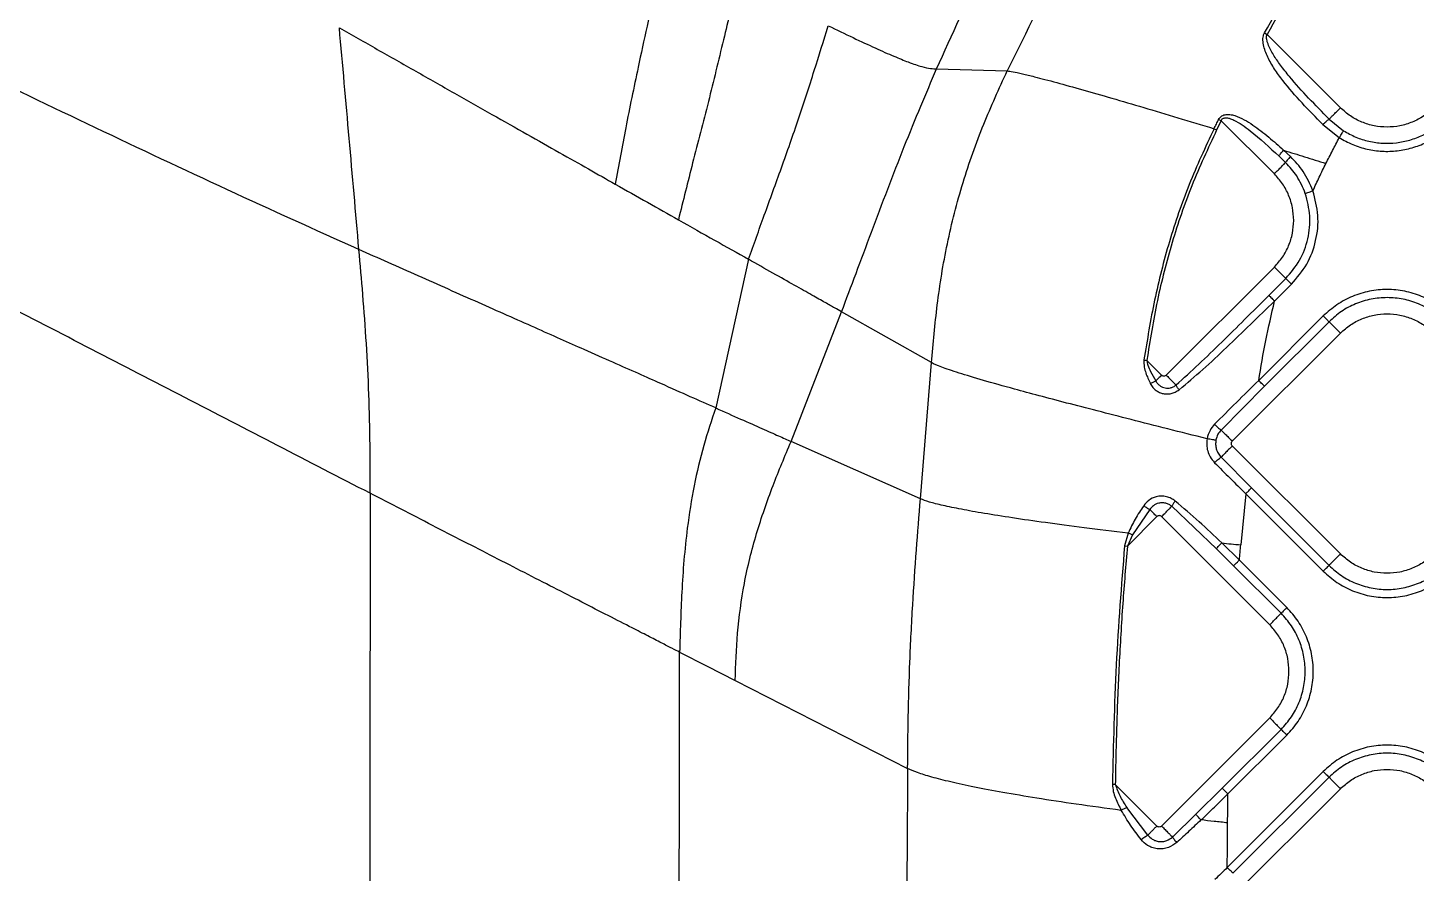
# Model space of a CAD drawing. Extents: x 400 to 501, y 484 to 634.
# Drawn here: x 425.68 to 434.14, y 552.99 to 558.14 of the extents above; entities that cross this region are included whole.
import ezdxf

# ---------------------------------------------------------------- set-up
doc = ezdxf.new("R2010")
doc.units = 0
doc.header["$MEASUREMENT"] = 0
doc.layers.add('DIM', color=3, linetype='Continuous')
doc.layers.add('GEOMETRY', color=3, linetype='Continuous', lineweight=25)

# ---------------------------------------------------------------- blocks, each defined once
blk = doc.blocks.new('2026 GRANDEE')
at = {"layer": 'GEOMETRY', "ltscale": 16}
for p, q in [((-17.2097, -38.7305), (-17.1944, -38.7391)), ((-17.1944, -38.7391), (-16.747, -39.1865)), ((-19.2072, -38.9492), (-18.7774, -38.9619)), ((-17.5171, -39.3142), (-17.5012, -39.3219)), ((-17.4733, -39.2656), (-17.5012, -39.3219)), ((-17.4733, -39.2656), (-17.4891, -39.2577)), ((-17.1497, -39.5892), (-17.4733, -39.2656)), ((-16.8538, -39.2891), (-16.7541, -39.3686)), ((-16.8164, -39.2559), (-16.728, -39.3268)), ((-17.081, -39.5205), (-17.1211, -39.4821)), ((-17.0515, -39.4839), (-17.0932, -39.4452)), ((-20.3535, -40.1101), (-20.5531, -41.0162)), ((-17.1497, -40.1573), (-17.8085, -40.8161)), ((-17.1828, -40.3298), (-17.08, -40.227)), ((-17.1479, -40.3647), (-17.0451, -40.2619)), ((-20.0942, -41.22), (-19.7866, -40.4302)), ((-19.2386, -40.7399), (-19.7866, -40.4302)), ((-16.8515, -40.4554), (-17.2449, -40.8488)), ((-16.8167, -40.4903), (-17.2101, -40.8837)), ((-17.4058, -41.2189), (-16.747, -40.56)), ((-19.306, -41.5701), (-19.2386, -40.7399)), ((-17.8368, -40.8161), (-17.9267, -40.7262)), ((-17.2101, -40.8837), (-17.4742, -41.1505)), ((-19.306, -41.5701), (-20.0942, -41.22)), ((-16.747, -41.906), (-17.4058, -41.2471)), ((-17.4745, -41.3158), (-17.2888, -41.5036)), ((-17.2888, -41.5036), (-16.8167, -41.9757)), ((-17.5025, -41.874), (-17.7743, -41.6156)), ((-17.3236, -41.5385), (-17.3543, -41.8502)), ((-17.3236, -41.5385), (-16.8515, -42.0106)), ((-17.8653, -41.6784), (-18.0451, -41.8582)), ((-17.9087, -41.635), (-18.0138, -41.7894)), ((-17.1782, -42.3372), (-17.837, -41.6784)), ((-18.0404, -41.7783), (-18.0627, -41.8566)), ((-18.0627, -41.8566), (-18.0451, -41.8582)), ((-18.0138, -41.7894), (-18.0451, -41.8582)), ((-17.363, -41.9432), (-17.4707, -41.839)), ((-17.3979, -41.9781), (-17.5025, -41.874)), ((-17.0736, -42.2326), (-17.363, -41.9432)), ((-17.1085, -42.2675), (-17.3979, -41.9781)), ((-20.4351, -42.6775), (-19.3841, -43.2133)), ((-17.1782, -42.9053), (-17.837, -43.5642)), ((-17.467, -43.3336), (-17.1085, -42.9751)), ((-17.4322, -43.3685), (-17.0736, -43.0099)), ((-18.119, -43.3105), (-18.1366, -43.3102)), ((-18.119, -43.3105), (-17.8653, -43.5642)), ((-16.8516, -43.2319), (-17.4366, -43.817)), ((-16.8167, -43.2668), (-17.4017, -43.8518)), ((-17.6272, -43.4926), (-17.467, -43.3336)), ((-17.4058, -43.9954), (-16.747, -43.3365)), ((-17.9205, -43.6194), (-18.0485, -43.4511)), ((-17.7701, -43.6311), (-17.6272, -43.4926))]:
    blk.add_line(p, q, dxfattribs=at)
at = {"layer": 'GEOMETRY', "ltscale": 16, "flags": 128}
blk.add_lwpolyline([(-20.773, -42.5047), (-20.6048, -42.5907), (-20.4351, -42.6775)], dxfattribs=at)
at = {"layer": 'GEOMETRY', "ltscale": 16}
for points, knots in [([(-19.2072, -38.9492), (-19.1133, -38.7417), (-18.922, -38.319), (-18.589, -37.6953), (-18.2193, -37.0742), (-17.814, -36.4642), (-17.3966, -35.8951), (-17.1077, -35.5342), (-16.9697, -35.3685)], [0, 0, 0, 0, 0.059275, 0.1207752, 0.1834205, 0.2462733, 0.3095856, 0.3648796, 0.3648796, 0.3648796, 0.3648796]), ([(-17.2097, -38.7305), (-17.1117, -38.5603), (-16.9154, -38.2196), (-16.6974, -37.8923), (-16.5882, -37.7285)], [0, 0, 0, 0, 0.499434, 1, 1, 1, 1]), ([(-16.5737, -37.7384), (-16.6836, -37.9035), (-16.9014, -38.2304), (-17.0974, -38.5707), (-17.1944, -38.7391)], [0, 0, 0, 0, 0.505164, 1, 1, 1, 1]), ([(-22.7271, -40.0506), (-22.994, -39.9302), (-23.5277, -39.6894), (-24.3315, -39.3094), (-25.1385, -38.9233), (-25.9491, -38.5337), (-26.4944, -38.2764), (-26.767, -38.1478)], [0, 0, 0, 0, 0.1999229, 0.3998754, 0.5998694, 0.7999137, 1, 1, 1, 1]), ([(-20.8563, -38.2109), (-20.8768, -38.2888), (-20.9188, -38.4488), (-20.973, -38.694), (-21.0354, -38.983), (-21.1017, -39.2994), (-21.1445, -39.537), (-21.1652, -39.6518)], [0, 0, 0, 0, 0.158157, 0.324327, 0.496754, 0.756821, 1, 1, 1, 1]), ([(-20.4201, -38.4202), (-20.4489, -38.5378), (-20.5088, -38.7822), (-20.5969, -39.1513), (-20.6922, -39.5134), (-20.7519, -39.7535), (-20.7806, -39.869)], [0, 0, 0, 0, 0.239634, 0.498321, 0.758628, 1, 1, 1, 1]), ([(-20.3535, -40.1101), (-20.3216, -40.0206), (-20.2552, -39.8344), (-20.1514, -39.5499), (-20.0485, -39.2565), (-19.9542, -38.9676), (-19.8961, -38.7777), (-19.8681, -38.6865)], [0, 0, 0, 0, 0.189763, 0.394829, 0.605478, 0.810342, 1, 1, 1, 1]), ([(-19.8681, -38.6865), (-19.8167, -38.7112), (-19.7139, -38.7607), (-19.5773, -38.8244), (-19.4645, -38.8742), (-19.3676, -38.9133), (-19.2934, -38.9379), (-19.242, -38.9481), (-19.2188, -38.9488), (-19.2072, -38.9492)], [0, 0, 0, 0, 0.1248323, 0.2495066, 0.3743383, 0.4995821, 0.6663473, 0.8333549, 1, 1, 1, 1]), ([(-16.8538, -39.2891), (-16.8967, -39.2454), (-16.982, -39.1584), (-17.0808, -39.0458), (-17.1492, -38.9517), (-17.1911, -38.8798), (-17.2155, -38.817), (-17.2202, -38.7717), (-17.2172, -38.747), (-17.2122, -38.736), (-17.2097, -38.7305)], [0, 0, 0, 0, 0.263658, 0.524602, 0.652401, 0.77641, 0.893525, 0.948151, 0.974343, 1, 1, 1, 1]), ([(-16.8164, -39.2559), (-16.8582, -39.2131), (-16.941, -39.1284), (-17.0403, -39.0189), (-17.1109, -38.9304), (-17.1559, -38.8648), (-17.1827, -38.815), (-17.194, -38.7803), (-17.197, -38.7644), (-17.1977, -38.7506), (-17.1954, -38.7427), (-17.1944, -38.7391)], [0, 0, 0, 0, 0.272638, 0.540544, 0.677839, 0.794649, 0.908368, 0.937852, 0.962593, 0.983042, 1, 1, 1, 1]), ([(-19.7866, -40.4302), (-19.7572, -40.3523), (-19.6961, -40.1905), (-19.6029, -39.9411), (-19.5058, -39.6831), (-19.4065, -39.4265), (-19.307, -39.1808), (-19.2397, -39.0245), (-19.2072, -38.9492)], [0, 0, 0, 0, 0.156922, 0.325756, 0.501107, 0.67599, 0.843762, 1, 1, 1, 1]), ([(-19.2386, -40.7399), (-19.2282, -40.6226), (-19.2069, -40.3803), (-19.147, -40.0121), (-19.0528, -39.6434), (-18.9282, -39.2915), (-18.8266, -39.0695), (-18.7774, -38.9619)], [0, 0, 0, 0, 0.191775, 0.395877, 0.604447, 0.808351, 1, 1, 1, 1]), ([(-18.7774, -38.9619), (-18.7673, -38.963), (-18.7477, -38.965), (-18.6887, -38.9779), (-18.6035, -38.9987), (-18.4834, -39.0305), (-18.3235, -39.075), (-18.1448, -39.1263), (-17.9496, -39.1837), (-17.7409, -39.246), (-17.5916, -39.2915), (-17.5171, -39.3142)], [0, 0, 0, 0, 0.105371, 0.203106, 0.29487, 0.423994, 0.545598, 0.66228, 0.776073, 0.888231, 1, 1, 1, 1]), ([(-22.6588, -41.5362), (-23.0345, -41.3424), (-23.786, -40.9546), (-24.9239, -40.3643), (-26.0672, -39.7692), (-26.8326, -39.3689), (-27.2153, -39.1687)], [0, 0, 0, 0, 0.24991, 0.499865, 0.749898, 1, 1, 1, 1]), ([(-17.4891, -39.2577), (-17.4871, -39.2543), (-17.4832, -39.2474), (-17.4743, -39.2387), (-17.4632, -39.2321), (-17.4452, -39.2266), (-17.4201, -39.2267), (-17.3803, -39.2361), (-17.3331, -39.258), (-17.2636, -39.3014), (-17.1837, -39.3639), (-17.1231, -39.4183), (-17.0932, -39.4452)], [0, 0, 0, 0, 0.0237686, 0.0485008, 0.0749925, 0.1037332, 0.1666201, 0.2330645, 0.3663766, 0.497306, 0.7518036, 1, 1, 1, 1]), ([(-17.4733, -39.2656), (-17.4722, -39.2629), (-17.47, -39.2577), (-17.4637, -39.2518), (-17.4556, -39.2483), (-17.4421, -39.2468), (-17.4217, -39.2507), (-17.3696, -39.2724), (-17.2655, -39.3475), (-17.1787, -39.4284), (-17.1211, -39.4821)], [0, 0, 0, 0, 0.019259, 0.037434, 0.056698, 0.078908, 0.130184, 0.198364, 0.467812, 1, 1, 1, 1]), ([(-17.5171, -39.3142), (-17.5698, -39.4268), (-17.6745, -39.6507), (-17.7933, -40.0011), (-17.885, -40.3586), (-17.9243, -40.6016), (-17.944, -40.7237)], [0, 0, 0, 0, 0.252187, 0.500985, 0.74911, 1, 1, 1, 1]), ([(-17.5012, -39.3219), (-17.5538, -39.4342), (-17.6582, -39.6571), (-17.7767, -40.0061), (-17.8679, -40.3623), (-17.907, -40.6044), (-17.9267, -40.7262)], [0, 0, 0, 0, 0.252169, 0.50085, 0.74896, 1, 1, 1, 1]), ([(-17.5171, -39.3142), (-17.5124, -39.3047), (-17.5031, -39.2859), (-17.4937, -39.2671), (-17.4891, -39.2577)], [0, 0, 0, 0, 0.49998, 1, 1, 1, 1]), ([(-16.8538, -39.2891), (-16.8497, -39.2851), (-16.8413, -39.2769), (-16.8299, -39.2665), (-16.8207, -39.2587), (-16.8178, -39.2568), (-16.8164, -39.2559)], [0, 0, 0, 0, 0.2499959, 0.4999999, 0.750004, 1, 1, 1, 1]), ([(-16.8352, -39.5262), (-16.8218, -39.4999), (-16.7951, -39.4472), (-16.7678, -39.3948), (-16.7541, -39.3686)], [0, 0, 0, 0, 0.499783, 1, 1, 1, 1]), ([(-17.1211, -39.4821), (-17.1203, -39.4802), (-17.1186, -39.4766), (-17.1121, -39.4675), (-17.1035, -39.4567), (-17.0966, -39.449), (-17.0932, -39.4452)], [0, 0, 0, 0, 0.249998, 0.500001, 0.750003, 1, 1, 1, 1]), ([(-17.0932, -39.4452), (-17.0507, -39.4585), (-16.965, -39.4853), (-16.8787, -39.5125), (-16.8352, -39.5262)], [0, 0, 0, 0, 0.495508, 1, 1, 1, 1]), ([(-17.0515, -39.4839), (-17.0551, -39.4878), (-17.0624, -39.4957), (-17.0716, -39.5066), (-17.0784, -39.5155), (-17.0802, -39.5189), (-17.081, -39.5205)], [0, 0, 0, 0, 0.2499973, 0.5, 0.7500027, 1, 1, 1, 1]), ([(-16.9146, -39.6926), (-16.9324, -39.6516), (-16.9661, -39.574), (-17.0241, -39.5128), (-17.0515, -39.4839)], [0, 0, 0, 0, 0.52742, 1, 1, 1, 1]), ([(-16.9612, -39.7088), (-16.9766, -39.6719), (-17.0058, -39.6021), (-17.0569, -39.5466), (-17.081, -39.5205)], [0, 0, 0, 0, 0.528968, 1, 1, 1, 1]), ([(-16.9146, -39.6926), (-16.9019, -39.6646), (-16.8763, -39.6087), (-16.8489, -39.5537), (-16.8352, -39.5262)], [0, 0, 0, 0, 0.500466, 1, 1, 1, 1]), ([(-21.1652, -39.6518), (-21.0989, -39.6893), (-20.9644, -39.7652), (-20.8424, -39.8341), (-20.7806, -39.869)], [0, 0, 0, 0, 0.493006, 1, 1, 1, 1]), ([(-20.7806, -39.869), (-20.7057, -39.9113), (-20.5553, -39.9961), (-20.4209, -40.072), (-20.3535, -40.1101)], [0, 0, 0, 0, 0.498314, 1, 1, 1, 1]), ([(-19.7866, -40.4302), (-19.7998, -40.4228), (-19.8261, -40.4079), (-19.883, -40.3758), (-19.9635, -40.3303), (-20.0702, -40.2701), (-20.2017, -40.1958), (-20.3029, -40.1387), (-20.3535, -40.1101)], [0, 0, 0, 0, 0.166627, 0.333617, 0.500397, 0.667293, 0.833617, 1, 1, 1, 1]), ([(-17.7486, -40.8761), (-17.7023, -40.8344), (-17.6078, -40.7492), (-17.47, -40.6148), (-17.3276, -40.4745), (-17.2322, -40.3793), (-17.1828, -40.3298)], [0, 0, 0, 0, 0.23809, 0.486886, 0.733762, 1, 1, 1, 1]), ([(-17.7302, -40.9046), (-17.6818, -40.8642), (-17.5832, -40.7818), (-17.3901, -40.6003), (-17.2453, -40.4595), (-17.1479, -40.3647)], [0, 0, 0, 0, 0.239757, 0.488704, 1, 1, 1, 1]), ([(-17.2449, -40.8488), (-17.2316, -40.7675), (-17.205, -40.605), (-17.1669, -40.4448), (-17.1479, -40.3647)], [0, 0, 0, 0, 0.500292, 1, 1, 1, 1]), ([(-17.5597, -41.2041), (-17.6401, -41.1838), (-17.7979, -41.1439), (-18.0219, -41.0871), (-18.2281, -41.0344), (-18.4156, -40.9859), (-18.5843, -40.9414), (-18.7585, -40.8945), (-18.9281, -40.8469), (-19.077, -40.8018), (-19.1868, -40.7646), (-19.2212, -40.7482), (-19.2386, -40.7399)], [0, 0, 0, 0, 0.095716, 0.187808, 0.276454, 0.362105, 0.445267, 0.526465, 0.645593, 0.763031, 0.88045, 1, 1, 1, 1]), ([(-17.944, -40.7237), (-17.9441, -40.7381), (-17.9444, -40.7652), (-17.9302, -40.8136), (-17.9153, -40.8459), (-17.9056, -40.867)], [0, 0, 0, 0, 0.282788, 0.534084, 1, 1, 1, 1]), ([(-17.9267, -40.7262), (-17.925, -40.7361), (-17.9208, -40.7597), (-17.9015, -40.8017), (-17.8832, -40.8324), (-17.872, -40.8514)], [0, 0, 0, 0, 0.2162065, 0.5184789, 1, 1, 1, 1]), ([(-17.9056, -40.867), (-17.9029, -40.8655), (-17.8974, -40.8625), (-17.8887, -40.8583), (-17.8801, -40.8545), (-17.8747, -40.8524), (-17.872, -40.8514)], [0, 0, 0, 0, 0.2499985, 0.4999981, 0.7499987, 1, 1, 1, 1]), ([(-17.872, -40.8514), (-17.8684, -40.8573), (-17.8614, -40.8686), (-17.847, -40.8811), (-17.8318, -40.8898), (-17.8157, -40.8947), (-17.799, -40.8959), (-17.7819, -40.8935), (-17.7644, -40.8874), (-17.754, -40.88), (-17.7486, -40.8761)], [0, 0, 0, 0, 0.141968, 0.271392, 0.391714, 0.506611, 0.621291, 0.739446, 0.864054, 1, 1, 1, 1]), ([(-17.8085, -40.8161), (-17.8106, -40.8178), (-17.8147, -40.821), (-17.8227, -40.8225), (-17.8306, -40.821), (-17.8347, -40.8178), (-17.8368, -40.8161)], [0, 0, 0, 0, 0.2502271, 0.500001, 0.7497726, 1, 1, 1, 1]), ([(-17.2449, -40.8488), (-17.2904, -40.8933), (-17.3808, -40.9817), (-17.4698, -41.0712), (-17.5141, -41.1156)], [0, 0, 0, 0, 0.502828, 1, 1, 1, 1]), ([(-17.9056, -40.867), (-17.9007, -40.8753), (-17.8912, -40.8913), (-17.8713, -40.9093), (-17.8498, -40.9219), (-17.8268, -40.9293), (-17.8029, -40.9315), (-17.7783, -40.9285), (-17.7531, -40.9204), (-17.7381, -40.91), (-17.7302, -40.9046)], [0, 0, 0, 0, 0.139266, 0.26704, 0.387388, 0.504002, 0.619905, 0.738424, 0.863362, 1, 1, 1, 1]), ([(-17.7302, -40.9046), (-17.7322, -40.9019), (-17.7363, -40.8965), (-17.7415, -40.8888), (-17.7458, -40.8817), (-17.7476, -40.878), (-17.7486, -40.8761)], [0, 0, 0, 0, 0.249999, 0.499999, 0.75, 1, 1, 1, 1]), ([(-20.5531, -41.0162), (-20.5783, -41.0918), (-20.6302, -41.2474), (-20.6883, -41.4922), (-20.736, -41.7909), (-20.7626, -42.1302), (-20.7696, -42.3826), (-20.773, -42.5047)], [0, 0, 0, 0, 0.1581, 0.325183, 0.498129, 0.757405, 1, 1, 1, 1]), ([(-20.5531, -41.0162), (-20.5011, -41.0393), (-20.3971, -41.0855), (-20.2676, -41.143), (-20.1667, -41.1878), (-20.1183, -41.2093), (-20.0942, -41.22)], [0, 0, 0, 0, 0.248368, 0.497693, 0.75016, 1, 1, 1, 1]), ([(-17.5141, -41.1156), (-17.5242, -41.1275), (-17.5463, -41.1533), (-17.555, -41.1863), (-17.5597, -41.2041)], [0, 0, 0, 0, 0.4596848, 1, 1, 1, 1]), ([(-17.5141, -41.1156), (-17.5099, -41.1197), (-17.5014, -41.1279), (-17.4894, -41.1387), (-17.4795, -41.147), (-17.4759, -41.1493), (-17.4742, -41.1505)], [0, 0, 0, 0, 0.2499959, 0.5000002, 0.7500044, 1, 1, 1, 1]), ([(-17.4742, -41.1505), (-17.4812, -41.1589), (-17.4965, -41.1772), (-17.5026, -41.2005), (-17.5058, -41.2131)], [0, 0, 0, 0, 0.456702, 1, 1, 1, 1]), ([(-20.4351, -42.6775), (-20.4315, -42.5814), (-20.4241, -42.3836), (-20.3836, -42.0829), (-20.3095, -41.7817), (-20.2088, -41.4939), (-20.1316, -41.3095), (-20.0942, -41.22)], [0, 0, 0, 0, 0.191746, 0.394917, 0.603003, 0.807471, 1, 1, 1, 1]), ([(-17.5597, -41.2041), (-17.561, -41.2164), (-17.5638, -41.2411), (-17.5569, -41.2789), (-17.5417, -41.317), (-17.5235, -41.3384), (-17.514, -41.3497)], [0, 0, 0, 0, 0.232075, 0.469511, 0.721209, 1, 1, 1, 1]), ([(-17.5058, -41.2131), (-17.5081, -41.2128), (-17.5125, -41.2121), (-17.5258, -41.21), (-17.5421, -41.2072), (-17.5538, -41.2052), (-17.5597, -41.2041)], [0, 0, 0, 0, 0.249996, 0.5, 0.750004, 1, 1, 1, 1]), ([(-17.5058, -41.2131), (-17.5068, -41.2217), (-17.5087, -41.2392), (-17.504, -41.2659), (-17.4936, -41.2927), (-17.481, -41.3079), (-17.4745, -41.3158)], [0, 0, 0, 0, 0.23227, 0.47053, 0.72347, 1, 1, 1, 1]), ([(-17.4058, -41.2471), (-17.4074, -41.2451), (-17.4107, -41.2409), (-17.4121, -41.233), (-17.4107, -41.2251), (-17.4074, -41.2209), (-17.4058, -41.2189)], [0, 0, 0, 0, 0.250227, 0.500001, 0.749773, 1, 1, 1, 1]), ([(-17.514, -41.3497), (-17.5098, -41.3456), (-17.5013, -41.3375), (-17.4894, -41.327), (-17.4796, -41.319), (-17.4762, -41.3169), (-17.4745, -41.3158)], [0, 0, 0, 0, 0.249996, 0.5, 0.750004, 1, 1, 1, 1]), ([(-17.514, -41.3497), (-17.4826, -41.3813), (-17.4196, -41.4446), (-17.3556, -41.5072), (-17.3236, -41.5385)], [0, 0, 0, 0, 0.4996141, 1, 1, 1, 1]), ([(-20.773, -42.5047), (-20.7874, -42.4973), (-20.8162, -42.4826), (-20.8828, -42.4485), (-20.9644, -42.4067), (-21.071, -42.3521), (-21.2046, -42.2837), (-21.366, -42.2009), (-21.5382, -42.1126), (-21.7176, -42.0205), (-21.9017, -41.9259), (-22.0898, -41.8292), (-22.2797, -41.7315), (-22.4709, -41.633), (-22.5961, -41.5686), (-22.6588, -41.5362)], [0, 0, 0, 0, 0.065814, 0.131607, 0.197891, 0.263476, 0.349305, 0.434305, 0.517595, 0.598677, 0.679397, 0.75901, 0.839053, 0.919292, 1, 1, 1, 1]), ([(-19.3841, -43.2133), (-19.3831, -43.109), (-19.381, -42.8921), (-19.3714, -42.5598), (-19.3542, -42.2197), (-19.3312, -41.8886), (-19.3142, -41.6735), (-19.306, -41.5701)], [0, 0, 0, 0, 0.189776, 0.394679, 0.605253, 0.810205, 1, 1, 1, 1]), ([(-18.0404, -41.7783), (-18.1314, -41.7676), (-18.3085, -41.7466), (-18.544, -41.7155), (-18.7473, -41.6863), (-18.9188, -41.659), (-19.0602, -41.6336), (-19.1719, -41.6102), (-19.2571, -41.5888), (-19.2897, -41.5763), (-19.306, -41.5701)], [0, 0, 0, 0, 0.142337, 0.276974, 0.405437, 0.529154, 0.649394, 0.76725, 0.883754, 1, 1, 1, 1]), ([(-17.9456, -41.6118), (-17.9635, -41.6386), (-17.999, -41.6917), (-18.0267, -41.7496), (-18.0404, -41.7783)], [0, 0, 0, 0, 0.5044473, 1, 1, 1, 1]), ([(-17.7534, -41.5832), (-17.7613, -41.5776), (-17.7779, -41.5659), (-17.8073, -41.5556), (-17.8386, -41.5521), (-17.8763, -41.5572), (-17.9155, -41.5756), (-17.9362, -41.6004), (-17.9456, -41.6118)], [0, 0, 0, 0, 0.131793, 0.275481, 0.423235, 0.563266, 0.800719, 1, 1, 1, 1]), ([(-17.9456, -41.6118), (-17.9425, -41.614), (-17.9364, -41.6183), (-17.9267, -41.6246), (-17.9172, -41.6304), (-17.9115, -41.6335), (-17.9087, -41.635)], [0, 0, 0, 0, 0.25, 0.5, 0.75, 1, 1, 1, 1]), ([(-17.7743, -41.6156), (-17.7797, -41.6116), (-17.791, -41.6033), (-17.8114, -41.5959), (-17.8331, -41.5931), (-17.8595, -41.5965), (-17.8872, -41.6094), (-17.9019, -41.6269), (-17.9087, -41.635)], [0, 0, 0, 0, 0.130479, 0.273339, 0.420358, 0.558506, 0.797021, 1, 1, 1, 1]), ([(-17.7534, -41.5832), (-17.7559, -41.5863), (-17.7607, -41.5926), (-17.7668, -41.6015), (-17.7716, -41.6095), (-17.7734, -41.6136), (-17.7743, -41.6156)], [0, 0, 0, 0, 0.250001, 0.500001, 0.750002, 1, 1, 1, 1]), ([(-17.4707, -41.839), (-17.5164, -41.7952), (-17.6087, -41.7068), (-17.7049, -41.6247), (-17.7534, -41.5832)], [0, 0, 0, 0, 0.494993, 1, 1, 1, 1]), ([(-17.837, -41.6784), (-17.8391, -41.6767), (-17.8432, -41.6734), (-17.8512, -41.672), (-17.8591, -41.6734), (-17.8632, -41.6767), (-17.8653, -41.6784)], [0, 0, 0, 0, 0.249938, 0.499864, 0.749789, 1, 1, 1, 1]), ([(-18.0627, -41.8566), (-18.0817, -42.0981), (-18.1198, -42.582), (-18.1309, -43.0672), (-18.1366, -43.3102)], [0, 0, 0, 0, 0.499203, 1, 1, 1, 1]), ([(-18.0451, -41.8582), (-18.055, -41.9745), (-18.0755, -42.2157), (-18.0961, -42.5781), (-18.1117, -42.9459), (-18.1165, -43.1887), (-18.119, -43.3105)], [0, 0, 0, 0, 0.240766, 0.499158, 0.748618, 1, 1, 1, 1]), ([(-17.5025, -41.874), (-17.5016, -41.8727), (-17.4997, -41.87), (-17.4923, -41.8616), (-17.4824, -41.851), (-17.4746, -41.843), (-17.4707, -41.839)], [0, 0, 0, 0, 0.249997, 0.5, 0.750003, 1, 1, 1, 1]), ([(-17.4707, -41.839), (-17.4514, -41.8409), (-17.4126, -41.8446), (-17.3738, -41.8483), (-17.3543, -41.8502)], [0, 0, 0, 0, 0.498108, 1, 1, 1, 1]), ([(-17.363, -41.9432), (-17.3616, -41.9277), (-17.3588, -41.8967), (-17.3558, -41.8657), (-17.3543, -41.8502)], [0, 0, 0, 0, 0.500131, 1, 1, 1, 1]), ([(-20.7733, -48.5138), (-20.7741, -48.0134), (-20.7757, -47.0123), (-20.7764, -45.5094), (-20.7756, -44.0064), (-20.7739, -43.0052), (-20.773, -42.5047)], [0, 0, 0, 0, 0.249916, 0.499941, 0.749998, 1, 1, 1, 1]), ([(-19.3841, -43.2133), (-19.3897, -44.0184), (-19.4008, -45.6285), (-19.3867, -48.0432), (-19.3522, -50.4572), (-19.3128, -52.0659), (-19.2931, -52.8702)], [0, 0, 0, 0, 0.25009, 0.500135, 0.750085, 1, 1, 1, 1]), ([(-18.0822, -43.4685), (-18.1751, -43.456), (-18.3556, -43.4317), (-18.5964, -43.395), (-18.8043, -43.36), (-18.9795, -43.3268), (-19.1242, -43.2955), (-19.2391, -43.2661), (-19.328, -43.2386), (-19.3656, -43.2217), (-19.3841, -43.2133)], [0, 0, 0, 0, 0.146273, 0.284356, 0.415376, 0.540524, 0.660837, 0.777148, 0.890071, 1, 1, 1, 1]), ([(-18.1366, -43.3102), (-18.1352, -43.3247), (-18.1325, -43.3533), (-18.1138, -43.4068), (-18.0948, -43.4439), (-18.0822, -43.4685)], [0, 0, 0, 0, 0.255384, 0.505993, 1, 1, 1, 1]), ([(-18.119, -43.3105), (-18.1102, -43.3351), (-18.0924, -43.385), (-18.0632, -43.4289), (-18.0485, -43.4511)], [0, 0, 0, 0, 0.493398, 1, 1, 1, 1]), ([(-17.5967, -43.5271), (-17.5692, -43.5009), (-17.5142, -43.4483), (-17.4595, -43.3951), (-17.4322, -43.3685)], [0, 0, 0, 0, 0.49883, 1, 1, 1, 1]), ([(-17.4344, -43.5448), (-17.4342, -43.5155), (-17.4336, -43.4567), (-17.4326, -43.3979), (-17.4322, -43.3685)], [0, 0, 0, 0, 0.499317, 1, 1, 1, 1]), ([(-18.0485, -43.4511), (-18.0512, -43.4523), (-18.0566, -43.4547), (-18.0653, -43.459), (-18.074, -43.4636), (-18.0795, -43.4668), (-18.0822, -43.4685)], [0, 0, 0, 0, 0.25, 0.5, 0.75, 1, 1, 1, 1]), ([(-17.9613, -43.6469), (-17.9834, -43.6181), (-18.0272, -43.561), (-18.064, -43.4991), (-18.0822, -43.4685)], [0, 0, 0, 0, 0.504812, 1, 1, 1, 1]), ([(-17.837, -43.5642), (-17.8391, -43.5658), (-17.8432, -43.5691), (-17.8512, -43.5705), (-17.8591, -43.5691), (-17.8632, -43.5658), (-17.8653, -43.5642)], [0, 0, 0, 0, 0.250227, 0.500001, 0.749773, 1, 1, 1, 1]), ([(-17.5967, -43.5271), (-17.621, -43.5502), (-17.6699, -43.5966), (-17.7195, -43.6418), (-17.7443, -43.6645)], [0, 0, 0, 0, 0.498492, 1, 1, 1, 1]), ([(-17.5967, -43.5271), (-17.6004, -43.5232), (-17.6079, -43.5155), (-17.6173, -43.5051), (-17.6244, -43.4968), (-17.6262, -43.494), (-17.6272, -43.4926)], [0, 0, 0, 0, 0.249997, 0.5, 0.750003, 1, 1, 1, 1]), ([(-17.4344, -43.5448), (-17.4616, -43.5419), (-17.5158, -43.5361), (-17.5698, -43.5301), (-17.5967, -43.5271)], [0, 0, 0, 0, 0.501988, 1, 1, 1, 1]), ([(-17.4366, -43.817), (-17.4362, -43.7716), (-17.4356, -43.6809), (-17.4348, -43.5902), (-17.4344, -43.5448)], [0, 0, 0, 0, 0.499992, 1, 1, 1, 1]), ([(-17.9613, -43.6469), (-17.9578, -43.6441), (-17.9507, -43.6384), (-17.9396, -43.6306), (-17.9291, -43.6239), (-17.9234, -43.6209), (-17.9205, -43.6194)], [0, 0, 0, 0, 0.249999, 0.5, 0.750001, 1, 1, 1, 1]), ([(-17.7443, -43.6645), (-17.7606, -43.6762), (-17.7863, -43.6946), (-17.8284, -43.7039), (-17.8626, -43.7041), (-17.8946, -43.6963), (-17.9298, -43.6798), (-17.9491, -43.6597), (-17.9613, -43.6469)], [0, 0, 0, 0, 0.241279, 0.379801, 0.523565, 0.660591, 0.784819, 1, 1, 1, 1]), ([(-17.9205, -43.6194), (-17.912, -43.6284), (-17.8985, -43.6426), (-17.8739, -43.6541), (-17.8517, -43.6595), (-17.8281, -43.6592), (-17.7989, -43.6524), (-17.7813, -43.6394), (-17.7701, -43.6311)], [0, 0, 0, 0, 0.217133, 0.342264, 0.478108, 0.620256, 0.758903, 1, 1, 1, 1]), ([(-17.7701, -43.6311), (-17.7692, -43.6328), (-17.7673, -43.6363), (-17.7613, -43.6445), (-17.7536, -43.654), (-17.7474, -43.661), (-17.7443, -43.6645)], [0, 0, 0, 0, 0.249998, 0.499999, 0.75, 1, 1, 1, 1]), ([(-17.4366, -43.817), (-17.4492, -43.8293), (-17.4744, -43.8539), (-17.4995, -43.8786), (-17.5121, -43.8909)], [0, 0, 0, 0, 0.50015, 1, 1, 1, 1])]:
    blk.add_open_spline(points, degree=3, knots=knots, dxfattribs=at)
at = {"layer": 'GEOMETRY'}
for points, knots in [([(-16.3828, -35.3685), (-16.4631, -35.4598), (-16.7138, -35.751), (-17.1201, -36.2557), (-17.5867, -36.8944), (-18.0215, -37.5582), (-18.4251, -38.2454), (-18.6598, -38.7228), (-18.7774, -38.9619)], [0.609091, 0.609091, 0.609091, 0.609091, 0.6419879, 0.7131073, 0.784441, 0.8560237, 0.9278666, 1, 1, 1, 1]), ([(-22.7271, -40.0506), (-22.7468, -39.8246), (-22.786, -39.3737), (-22.8262, -38.9235), (-22.8463, -38.6989)], [0, 0, 0, 0, 0.501065, 1, 1, 1, 1]), ([(-22.6588, -41.5362), (-22.6587, -41.4383), (-22.6585, -41.2362), (-22.6651, -40.9302), (-22.6803, -40.6239), (-22.7024, -40.3306), (-22.719, -40.1419), (-22.7271, -40.0506)], [0, 0, 0, 0, 0.191086, 0.394265, 0.602932, 0.807862, 1, 1, 1, 1]), ([(-22.6588, -41.5362), (-22.6592, -41.9815), (-22.6599, -42.8725), (-22.6609, -44.211), (-22.6612, -45.5506), (-22.6609, -46.8901), (-22.6599, -48.2282), (-22.6592, -49.1189), (-22.6589, -49.564)], [0, 0, 0, 0, 0.166552, 0.333276, 0.500078, 0.66686, 0.833531, 1, 1, 1, 1])]:
    blk.add_open_spline(points, degree=3, knots=knots, dxfattribs=at)
at = {"layer": 'GEOMETRY', "color": 4, "ltscale": 16}
for points, knots in [([(-22.8463, -38.6989), (-22.7697, -38.7425), (-22.6172, -38.8293), (-22.3804, -38.9639), (-22.1442, -39.098), (-21.9154, -39.2277), (-21.7013, -39.3489), (-21.5056, -39.4596), (-21.3273, -39.5603), (-21.2189, -39.6215), (-21.1652, -39.6518)], [0, 0, 0, 0, 0.1272242, 0.2535722, 0.3797079, 0.5063769, 0.6323952, 0.7567295, 0.8794224, 1, 1, 1, 1]), ([(-20.5531, -41.0162), (-20.6029, -40.9941), (-20.7022, -40.9499), (-20.8635, -40.8783), (-21.0233, -40.8073), (-21.178, -40.7386), (-21.3375, -40.6678), (-21.4978, -40.5966), (-21.6541, -40.5272), (-21.8215, -40.4528), (-21.9979, -40.3745), (-22.1803, -40.2934), (-22.3653, -40.2113), (-22.5492, -40.1296), (-22.6679, -40.0769), (-22.7271, -40.0506)], [0, 0, 0, 0, 0.120195, 0.239577, 0.319485, 0.401608, 0.48541, 0.548675, 0.613106, 0.677714, 0.742225, 0.807067, 0.871482, 0.935898, 1, 1, 1, 1])]:
    blk.add_open_spline(points, degree=3, knots=knots, dxfattribs=at)
at = {"layer": 'GEOMETRY', "ltscale": 16}
for points in [[(-16.8164, -39.2559), (-16.814, -39.2535), (-16.8093, -39.2488), (-16.7927, -39.2322), (-16.7714, -39.2109), (-16.7551, -39.1946), (-16.747, -39.1865)], [(-16.1789, -39.1865), (-16.1985, -39.204), (-16.2378, -39.2391), (-16.3083, -39.2758), (-16.384, -39.299), (-16.4629, -39.3067), (-16.5418, -39.299), (-16.6175, -39.2758), (-16.688, -39.2391), (-16.7273, -39.204), (-16.747, -39.1865)], [(-16.7541, -39.3686), (-16.7272, -39.3836), (-16.6734, -39.4137), (-16.5846, -39.4409), (-16.493, -39.4539), (-16.4004, -39.4511), (-16.3095, -39.4329), (-16.2231, -39.3997), (-16.1427, -39.3532), (-16.0971, -39.3118), (-16.0743, -39.2911)], [(-16.7541, -39.3686), (-16.751, -39.3636), (-16.7448, -39.3537), (-16.7367, -39.3407), (-16.7305, -39.3308), (-16.7288, -39.3281), (-16.728, -39.3268)], [(-16.728, -39.3268), (-16.7035, -39.3405), (-16.6545, -39.3678), (-16.5737, -39.3926), (-16.4903, -39.4044), (-16.406, -39.4018), (-16.3232, -39.3854), (-16.2446, -39.3551), (-16.1714, -39.3127), (-16.1299, -39.275), (-16.1091, -39.2562)], [(-17.1497, -39.5892), (-17.1418, -39.5813), (-17.1262, -39.5657), (-17.1054, -39.5449), (-17.0889, -39.5284), (-17.0836, -39.5231), (-17.081, -39.5205)], [(-17.032, -39.8732), (-17.0335, -39.8469), (-17.0365, -39.7943), (-17.0605, -39.7186), (-17.097, -39.6481), (-17.1321, -39.6088), (-17.1497, -39.5892)], [(-17.08, -40.227), (-17.0496, -40.1913), (-16.9888, -40.1198), (-16.9404, -39.9863), (-16.9258, -39.845), (-16.9494, -39.7542), (-16.9612, -39.7088)], [(-17.0451, -40.2619), (-17.0117, -40.2226), (-16.945, -40.1441), (-16.8918, -39.9974), (-16.8758, -39.8422), (-16.9017, -39.7425), (-16.9146, -39.6926)], [(-16.9612, -39.7088), (-16.9597, -39.7083), (-16.9568, -39.7073), (-16.9457, -39.7034), (-16.9312, -39.6984), (-16.9202, -39.6945), (-16.9146, -39.6926)], [(-17.1497, -40.1573), (-17.1321, -40.1377), (-17.097, -40.0984), (-17.0605, -40.0278), (-17.0365, -39.9521), (-17.0335, -39.8995), (-17.032, -39.8732)], [(-17.08, -40.227), (-17.0822, -40.2248), (-17.0866, -40.2204), (-17.1032, -40.2038), (-17.1248, -40.1821), (-17.1414, -40.1656), (-17.1497, -40.1573)], [(-17.0451, -40.2619), (-17.0492, -40.2577), (-17.0575, -40.2495), (-17.0683, -40.2386), (-17.0766, -40.2303), (-17.0788, -40.2281), (-17.08, -40.227)], [(-17.1828, -40.3298), (-17.1817, -40.331), (-17.1795, -40.3332), (-17.1712, -40.3415), (-17.1603, -40.3523), (-17.1521, -40.3606), (-17.1479, -40.3647)], [(-16.0742, -40.4554), (-16.1011, -40.4314), (-16.1549, -40.3835), (-16.2514, -40.3332), (-16.3549, -40.3015), (-16.4629, -40.2909), (-16.5709, -40.3015), (-16.6744, -40.3332), (-16.7709, -40.3835), (-16.8247, -40.4314), (-16.8515, -40.4554)], [(-16.1091, -40.4903), (-16.1336, -40.4685), (-16.1825, -40.4248), (-16.2704, -40.379), (-16.3646, -40.3502), (-16.4629, -40.3406), (-16.5612, -40.3502), (-16.6554, -40.379), (-16.7433, -40.4248), (-16.7922, -40.4685), (-16.8167, -40.4903)], [(-16.8515, -40.4554), (-16.8474, -40.4596), (-16.8391, -40.4679), (-16.8283, -40.4787), (-16.82, -40.487), (-16.8178, -40.4892), (-16.8167, -40.4903)], [(-16.747, -40.56), (-16.7552, -40.5517), (-16.7718, -40.5352), (-16.7934, -40.5135), (-16.81, -40.4969), (-16.8145, -40.4925), (-16.8167, -40.4903)], [(-16.747, -40.56), (-16.7273, -40.5425), (-16.688, -40.5074), (-16.6175, -40.4707), (-16.5418, -40.4475), (-16.4629, -40.4398), (-16.384, -40.4475), (-16.3083, -40.4707), (-16.2378, -40.5074), (-16.1985, -40.5425), (-16.1788, -40.56)], [(-17.944, -40.7237), (-17.9412, -40.7241), (-17.9356, -40.7249), (-17.9297, -40.7258), (-17.9267, -40.7262)], [(-17.8368, -40.8161), (-17.843, -40.8223), (-17.8553, -40.8347), (-17.8664, -40.8458), (-17.872, -40.8514)], [(-17.8085, -40.8161), (-17.8025, -40.8221), (-17.7906, -40.834), (-17.7739, -40.8507), (-17.7592, -40.8655), (-17.7521, -40.8726), (-17.7486, -40.8761)], [(-17.2101, -40.8837), (-17.2112, -40.8826), (-17.2134, -40.8804), (-17.2217, -40.8721), (-17.2325, -40.8613), (-17.2408, -40.853), (-17.2449, -40.8488)], [(-17.4742, -41.1505), (-17.4715, -41.1531), (-17.4661, -41.1585), (-17.4497, -41.175), (-17.429, -41.1956), (-17.4135, -41.2111), (-17.4058, -41.2189)], [(-17.4058, -41.2471), (-17.4136, -41.255), (-17.4294, -41.2707), (-17.4502, -41.2915), (-17.4667, -41.308), (-17.4719, -41.3132), (-17.4745, -41.3158)], [(-17.3236, -41.5385), (-17.3195, -41.5343), (-17.3112, -41.526), (-17.3004, -41.5152), (-17.2921, -41.5069), (-17.2899, -41.5047), (-17.2888, -41.5036)], [(-17.837, -41.6784), (-17.8306, -41.6719), (-17.8177, -41.6591), (-17.7999, -41.6413), (-17.7845, -41.6259), (-17.7777, -41.619), (-17.7743, -41.6156)], [(-17.8653, -41.6784), (-17.8732, -41.6705), (-17.8889, -41.6548), (-17.9021, -41.6416), (-17.9087, -41.635)], [(-18.0138, -41.7894), (-18.0183, -41.7876), (-18.0274, -41.7841), (-18.036, -41.7803), (-18.0404, -41.7783)], [(-17.3979, -41.9781), (-17.3968, -41.977), (-17.3946, -41.9747), (-17.3863, -41.9664), (-17.3754, -41.9556), (-17.3672, -41.9473), (-17.363, -41.9432)], [(-16.747, -41.906), (-16.7552, -41.9142), (-16.7718, -41.9308), (-16.7934, -41.9525), (-16.81, -41.9691), (-16.8145, -41.9735), (-16.8167, -41.9757)], [(-16.1788, -41.906), (-16.1985, -41.9235), (-16.2378, -41.9586), (-16.3083, -41.9953), (-16.384, -42.0185), (-16.4629, -42.0262), (-16.5418, -42.0185), (-16.6175, -41.9953), (-16.688, -41.9586), (-16.7273, -41.9235), (-16.747, -41.906)], [(-16.8515, -42.0106), (-16.8474, -42.0064), (-16.8391, -41.9981), (-16.8283, -41.9873), (-16.82, -41.979), (-16.8178, -41.9768), (-16.8167, -41.9757)], [(-16.8515, -42.0106), (-16.8247, -42.0345), (-16.7709, -42.0825), (-16.6744, -42.1328), (-16.5709, -42.1645), (-16.4629, -42.1751), (-16.3549, -42.1645), (-16.2514, -42.1328), (-16.1549, -42.0825), (-16.1011, -42.0345), (-16.0742, -42.0106)], [(-16.8167, -41.9757), (-16.7922, -41.9975), (-16.7433, -42.0412), (-16.6554, -42.087), (-16.5612, -42.1158), (-16.4629, -42.1254), (-16.3646, -42.1158), (-16.2704, -42.087), (-16.1825, -42.0412), (-16.1336, -41.9975), (-16.1091, -41.9757)], [(-17.1782, -42.3372), (-17.1699, -42.3289), (-17.1534, -42.3124), (-17.1317, -42.2907), (-17.1151, -42.2741), (-17.1107, -42.2697), (-17.1085, -42.2675)], [(-17.0736, -42.2326), (-17.0777, -42.2368), (-17.086, -42.245), (-17.0968, -42.2559), (-17.1051, -42.2642), (-17.1074, -42.2664), (-17.1085, -42.2675)], [(-17.1085, -42.9751), (-17.0866, -42.9506), (-17.0429, -42.9016), (-16.9972, -42.8138), (-16.9683, -42.7195), (-16.9587, -42.6213), (-16.9683, -42.523), (-16.9972, -42.4287), (-17.0429, -42.3409), (-17.0866, -42.292), (-17.1085, -42.2675)], [(-17.0736, -43.0099), (-17.0496, -42.983), (-17.0016, -42.9293), (-16.9514, -42.8328), (-16.9197, -42.7292), (-16.9091, -42.6213), (-16.9197, -42.5133), (-16.9514, -42.4098), (-17.0016, -42.3133), (-17.0496, -42.2595), (-17.0736, -42.2326)], [(-17.0605, -42.6213), (-17.062, -42.595), (-17.065, -42.5424), (-17.089, -42.4667), (-17.1255, -42.3961), (-17.1606, -42.3569), (-17.1782, -42.3372)], [(-17.1782, -42.9053), (-17.1606, -42.8857), (-17.1255, -42.8464), (-17.089, -42.7759), (-17.065, -42.7002), (-17.062, -42.6476), (-17.0605, -42.6213)], [(-17.1782, -42.9053), (-17.1699, -42.9136), (-17.1534, -42.9302), (-17.1317, -42.9518), (-17.1151, -42.9684), (-17.1107, -42.9728), (-17.1085, -42.9751)], [(-17.0736, -43.0099), (-17.0777, -43.0058), (-17.086, -42.9975), (-17.0968, -42.9867), (-17.1051, -42.9784), (-17.1074, -42.9762), (-17.1085, -42.9751)], [(-16.0743, -43.2319), (-16.1012, -43.208), (-16.1549, -43.16), (-16.2514, -43.1097), (-16.355, -43.078), (-16.4629, -43.0674), (-16.5709, -43.078), (-16.6744, -43.1097), (-16.7709, -43.16), (-16.8247, -43.208), (-16.8516, -43.2319)], [(-16.1091, -43.2668), (-16.1336, -43.245), (-16.1826, -43.2013), (-16.2704, -43.1555), (-16.3646, -43.1267), (-16.4629, -43.1171), (-16.5612, -43.1267), (-16.6555, -43.1555), (-16.7433, -43.2013), (-16.7922, -43.245), (-16.8167, -43.2668)], [(-16.747, -43.3365), (-16.7273, -43.319), (-16.688, -43.2839), (-16.6175, -43.2472), (-16.5418, -43.224), (-16.4629, -43.2163), (-16.384, -43.224), (-16.3083, -43.2472), (-16.2378, -43.2839), (-16.1985, -43.319), (-16.1789, -43.3365)], [(-16.8516, -43.2319), (-16.8474, -43.2361), (-16.8392, -43.2444), (-16.8283, -43.2552), (-16.82, -43.2635), (-16.8178, -43.2657), (-16.8167, -43.2668)], [(-16.747, -43.3365), (-16.7553, -43.3283), (-16.7718, -43.3117), (-16.7935, -43.29), (-16.8101, -43.2734), (-16.8145, -43.269), (-16.8167, -43.2668)], [(-17.4322, -43.3685), (-17.4363, -43.3643), (-17.4446, -43.3561), (-17.4554, -43.3452), (-17.4637, -43.3369), (-17.4659, -43.3347), (-17.467, -43.3336)], [(-17.8653, -43.5642), (-17.8706, -43.5695), (-17.8812, -43.58), (-17.8962, -43.595), (-17.9098, -43.6087), (-17.917, -43.6158), (-17.9205, -43.6194)], [(-17.837, -43.5642), (-17.8297, -43.5715), (-17.815, -43.5861), (-17.7953, -43.6059), (-17.7791, -43.6221), (-17.7731, -43.6281), (-17.7701, -43.6311)], [(-17.4017, -43.8518), (-17.4028, -43.8507), (-17.405, -43.8485), (-17.4133, -43.8402), (-17.4242, -43.8294), (-17.4324, -43.8211), (-17.4366, -43.817)]]:
    blk.add_open_spline(points, degree=3, dxfattribs=at)

msp = doc.modelspace()

# ---------------------------------------------------------------- block references
at = {"layer": 'DIM'}
msp.add_blockref('2026 GRANDEE', (450.4248, 596.8403), dxfattribs=at)

doc.saveas('drawing.dxf')
